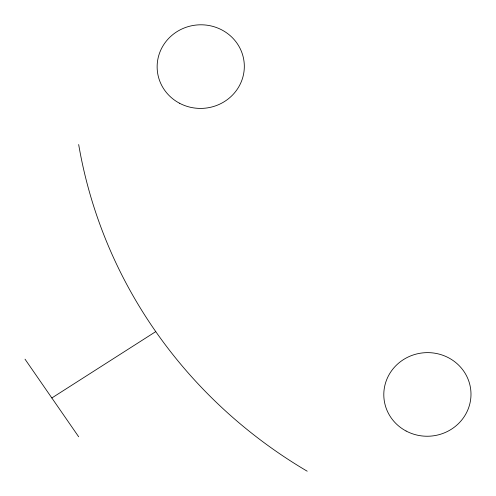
<?xml version="1.0" encoding="UTF-8"?>
<svg xmlns="http://www.w3.org/2000/svg" width="496" height="496" viewBox="0 0 496 496"><rect width="100%" height="100%" fill="white"/><g stroke="black" fill="none" stroke-linecap="round" stroke-linejoin="round"><path stroke-width="0.74" d="M51.844 397.972L155.756 331.613M25.011 359.166L78.672 436.778M307.191 471.2A496.372 475.931 -3.3 0 1 78.678 144.547M179.422 103.18A43.605 41.807 -3.3 0 0 244.323 65.869A43.605 41.807 -3.3 0 0 178.448 30.771A43.605 41.807 -3.3 0 0 179.422 103.18M406.088 431.012A43.605 41.807 -3.3 0 0 470.989 393.7A43.605 41.807 -3.3 0 0 405.114 358.602A43.605 41.807 -3.3 0 0 406.088 431.012"/></g></svg>
